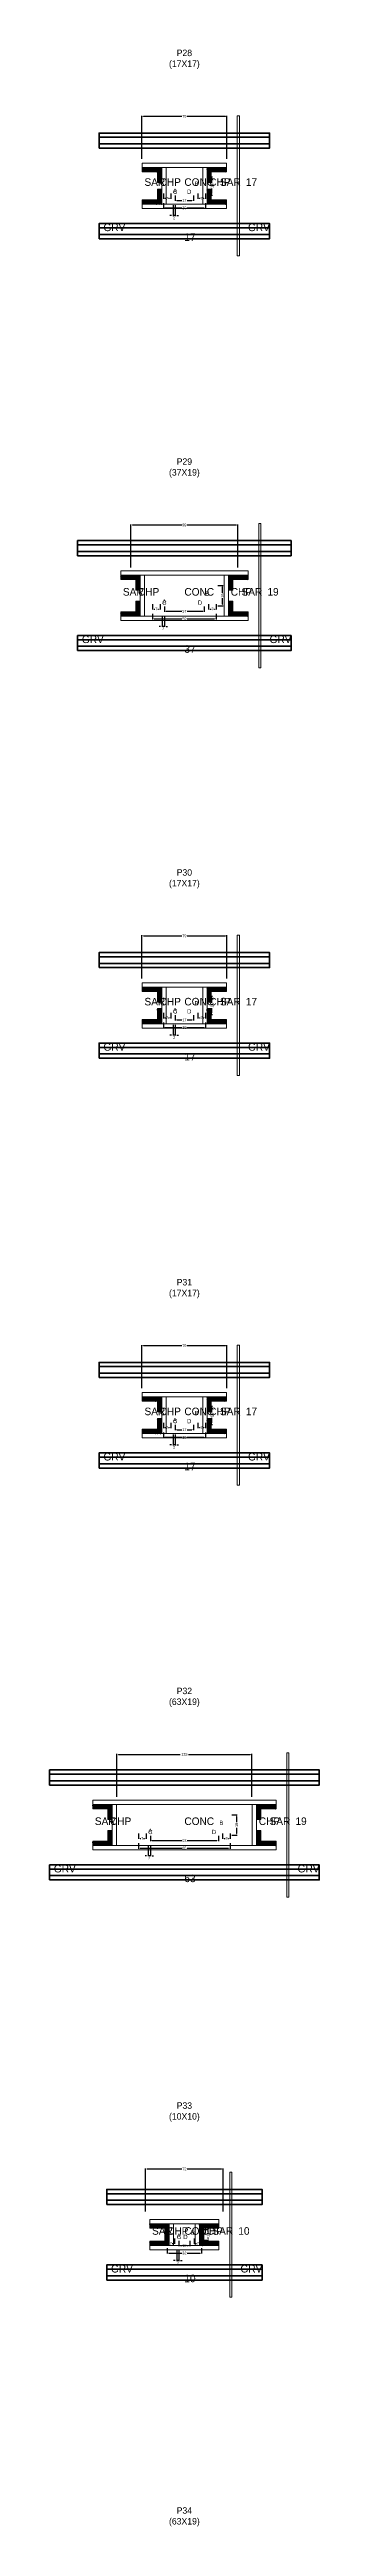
# Model space of a CAD drawing. Header units: centimetres. Extents: x -8500 to 4118, y -39526 to 295.
# Drawn here: x -125 to 125, y -12290 to -9994 of the extents above; entities that cross this region are included whole.
import ezdxf

# ---------------------------------------------------------------- set-up
doc = ezdxf.new("R2010")
doc.units = ezdxf.units.CM
for name, color, linetype in [('COTA', 241, 'Continuous'), ('GRAVATA', 224, 'Continuous'), ('Hachura', 251, 'Continuous'), ('NOMENCLATURA', 7, 'Continuous'), ('SARRAFO', 251, 'Continuous'), ('Texto Seção', 7, 'Continuous')]:
    doc.layers.add(name, color=color, linetype=linetype)
doc.dimstyles.new('cotax2', dxfattribs={"dimtxt": 2.5, "dimasz": 1.5, "dimexe": 0.5, "dimexo": 0.5, "dimgap": 0.5, "dimtad": 1, "dimcen": 2.5, "dimazin": 3, "dimtfac": 1, "dimtmove": 0, "dimatfit": 3})

# ---------------------------------------------------------------- blocks, each defined once
blk = doc.blocks.new('_CLOSEDFILLED')
at = {"color": 0, "linetype": 'BYBLOCK'}
blk.add_solid([(-1, 0.2), (0, 0), (-1, -0.2)], dxfattribs=at)
blk = doc.blocks.new('*D716')
for p, q in [((-19.5, -10136), (-19.5, -10141)), ((-18, -10140.5), (-2.5, -10140.5)), ((2.5, -10140.5), (18, -10140.5)), ((19.5, -10136), (19.5, -10141))]:
    blk.add_line(p, q)
at = {"layer": 'Defpoints'}
for p in [(-19.5, -10135.5), (-19.5, -10140.5), (19.5, -10135.5)]:
    blk.add_point(p, dxfattribs=at)
at = {"layer": 'COTA', "xscale": 1.5, "yscale": 1.5, "rotation": 180}
blk.add_blockref('_CLOSEDFILLED', (-19.5, -10140.5), dxfattribs=at)
at = {"layer": 'COTA', "xscale": 1.5, "yscale": 1.5}
blk.add_blockref('_CLOSEDFILLED', (19.5, -10140.5), dxfattribs=at)
at = {"layer": 'COTA', "insert": (0, -10140.5), "char_height": 2.5, "attachment_point": 5}
blk.add_mtext('39', dxfattribs=at)
blk = doc.blocks.new('*D717')
for p, q in [((-8.5, -10129), (-8.5, -10134)), ((8.5, -10129), (8.5, -10134)), ((-7, -10133.5), (-2.5, -10133.5)), ((2.5, -10133.5), (7, -10133.5))]:
    blk.add_line(p, q)
at = {"layer": 'Defpoints'}
for p in [(-8.5, -10128.5), (8.5, -10128.5), (-8.5, -10133.5)]:
    blk.add_point(p, dxfattribs=at)
at = {"layer": 'COTA', "xscale": 1.5, "yscale": 1.5, "rotation": 180}
blk.add_blockref('_CLOSEDFILLED', (-8.5, -10133.5), dxfattribs=at)
at = {"layer": 'COTA', "xscale": 1.5, "yscale": 1.5}
blk.add_blockref('_CLOSEDFILLED', (8.5, -10133.5), dxfattribs=at)
at = {"layer": 'COTA', "insert": (0, -10133.5), "char_height": 2.5, "attachment_point": 5}
blk.add_mtext('17', dxfattribs=at)
blk = doc.blocks.new('*D718')
for p, q in [((21, -10111.5), (26, -10111.5)), ((21, -10128.5), (26, -10128.5)), ((25.5, -10117.5), (25.5, -10113)), ((25.5, -10127), (25.5, -10122.5))]:
    blk.add_line(p, q)
at = {"layer": 'Defpoints'}
for p in [(20.5, -10111.5), (20.5, -10128.5), (25.5, -10128.5)]:
    blk.add_point(p, dxfattribs=at)
at = {"layer": 'COTA', "xscale": 1.5, "yscale": 1.5}
for p, rotation in [((25.5, -10111.5), 90), ((25.5, -10128.5), 270)]:
    blk.add_blockref('_CLOSEDFILLED', p, dxfattribs=dict(at, rotation=rotation))
at = {"layer": 'COTA', "insert": (25.5, -10120), "char_height": 2.5, "attachment_point": 5, "rotation": 90}
blk.add_mtext('17', dxfattribs=at)
blk = doc.blocks.new('*D719')
for p, q in [((-19.5, -10127), (-19.5, -10132)), ((-12.5, -10127), (-12.5, -10132)), ((-18, -10131.5), (-17.25, -10131.5)), ((-14.75, -10131.5), (-14, -10131.5))]:
    blk.add_line(p, q)
at = {"layer": 'Defpoints'}
for p in [(-19.5, -10126.5), (-12.5, -10126.5), (-19.5, -10131.5)]:
    blk.add_point(p, dxfattribs=at)
at = {"layer": 'COTA', "xscale": 1.5, "yscale": 1.5, "rotation": 180}
blk.add_blockref('_CLOSEDFILLED', (-19.5, -10131.5), dxfattribs=at)
at = {"layer": 'COTA', "xscale": 1.5, "yscale": 1.5}
blk.add_blockref('_CLOSEDFILLED', (-12.5, -10131.5), dxfattribs=at)
at = {"layer": 'COTA', "insert": (-16, -10131.5), "char_height": 2.5, "attachment_point": 5}
blk.add_mtext('7', dxfattribs=at)
blk = doc.blocks.new('*D720')
for p, q in [((12.5, -10127), (12.5, -10132)), ((19.5, -10127), (19.5, -10132)), ((14, -10131.5), (14.75, -10131.5)), ((17.25, -10131.5), (18, -10131.5))]:
    blk.add_line(p, q)
at = {"layer": 'Defpoints'}
for p in [(12.5, -10126.5), (19.5, -10126.5), (12.5, -10131.5)]:
    blk.add_point(p, dxfattribs=at)
at = {"layer": 'COTA', "xscale": 1.5, "yscale": 1.5, "rotation": 180}
blk.add_blockref('_CLOSEDFILLED', (12.5, -10131.5), dxfattribs=at)
at = {"layer": 'COTA', "xscale": 1.5, "yscale": 1.5}
blk.add_blockref('_CLOSEDFILLED', (19.5, -10131.5), dxfattribs=at)
at = {"layer": 'COTA', "insert": (16, -10131.5), "char_height": 2.5, "attachment_point": 5}
blk.add_mtext('7', dxfattribs=at)
blk = doc.blocks.new('*D721')
for p, q in [((-39.5, -10095), (-39.5, -10055)), ((-38, -10055.5), (-2.5, -10055.5)), ((2.5, -10055.5), (38, -10055.5)), ((39.5, -10095), (39.5, -10055))]:
    blk.add_line(p, q)
at = {"layer": 'Defpoints'}
for p in [(-39.5, -10055.5), (-39.5, -10095.5), (39.5, -10095.5)]:
    blk.add_point(p, dxfattribs=at)
at = {"layer": 'COTA', "xscale": 1.5, "yscale": 1.5, "rotation": 180}
blk.add_blockref('_CLOSEDFILLED', (-39.5, -10055.5), dxfattribs=at)
at = {"layer": 'COTA', "xscale": 1.5, "yscale": 1.5}
blk.add_blockref('_CLOSEDFILLED', (39.5, -10055.5), dxfattribs=at)
at = {"layer": 'COTA', "insert": (0, -10055.5), "char_height": 2.5, "attachment_point": 5}
blk.add_mtext('79', dxfattribs=at)
blk = doc.blocks.new('*D742')
for p, q in [((-29.5, -10517), (-29.5, -10522)), ((29.5, -10517), (29.5, -10522)), ((-28, -10521.5), (-2.5, -10521.5)), ((2.5, -10521.5), (28, -10521.5))]:
    blk.add_line(p, q)
at = {"layer": 'Defpoints'}
for p in [(-29.5, -10516.5), (29.5, -10516.5), (-29.5, -10521.5)]:
    blk.add_point(p, dxfattribs=at)
at = {"layer": 'COTA', "xscale": 1.5, "yscale": 1.5, "rotation": 180}
blk.add_blockref('_CLOSEDFILLED', (-29.5, -10521.5), dxfattribs=at)
at = {"layer": 'COTA', "xscale": 1.5, "yscale": 1.5}
blk.add_blockref('_CLOSEDFILLED', (29.5, -10521.5), dxfattribs=at)
at = {"layer": 'COTA', "insert": (0, -10521.5), "char_height": 2.5, "attachment_point": 5}
blk.add_mtext('59', dxfattribs=at)
blk = doc.blocks.new('*D743')
for p, q in [((-18.5, -10510), (-18.5, -10515)), ((-17, -10514.5), (-2.5, -10514.5)), ((2.5, -10514.5), (17, -10514.5)), ((18.5, -10510), (18.5, -10515))]:
    blk.add_line(p, q)
at = {"layer": 'Defpoints'}
for p in [(-18.5, -10509.5), (-18.5, -10514.5), (18.5, -10509.5)]:
    blk.add_point(p, dxfattribs=at)
at = {"layer": 'COTA', "xscale": 1.5, "yscale": 1.5, "rotation": 180}
blk.add_blockref('_CLOSEDFILLED', (-18.5, -10514.5), dxfattribs=at)
at = {"layer": 'COTA', "xscale": 1.5, "yscale": 1.5}
blk.add_blockref('_CLOSEDFILLED', (18.5, -10514.5), dxfattribs=at)
at = {"layer": 'COTA', "insert": (0, -10514.5), "char_height": 2.5, "attachment_point": 5}
blk.add_mtext('37', dxfattribs=at)
blk = doc.blocks.new('*D744')
for p, q in [((31, -10490.5), (36, -10490.5)), ((35.5, -10497.5), (35.5, -10492)), ((31, -10509.5), (36, -10509.5)), ((35.5, -10508), (35.5, -10502.5))]:
    blk.add_line(p, q)
at = {"layer": 'Defpoints'}
for p in [(30.5, -10490.5), (30.5, -10509.5), (35.5, -10509.5)]:
    blk.add_point(p, dxfattribs=at)
at = {"layer": 'COTA', "xscale": 1.5, "yscale": 1.5}
for p, rotation in [((35.5, -10490.5), 90), ((35.5, -10509.5), 270)]:
    blk.add_blockref('_CLOSEDFILLED', p, dxfattribs=dict(at, rotation=rotation))
at = {"layer": 'COTA', "insert": (35.5, -10500), "char_height": 2.5, "attachment_point": 5, "rotation": 90}
blk.add_mtext('19', dxfattribs=at)
blk = doc.blocks.new('*D745')
for p, q in [((-29.5, -10508), (-29.5, -10513)), ((-28, -10512.5), (-27.25, -10512.5)), ((-24.75, -10512.5), (-24, -10512.5)), ((-22.5, -10508), (-22.5, -10513))]:
    blk.add_line(p, q)
at = {"layer": 'Defpoints'}
for p in [(-29.5, -10507.5), (-29.5, -10512.5), (-22.5, -10507.5)]:
    blk.add_point(p, dxfattribs=at)
at = {"layer": 'COTA', "xscale": 1.5, "yscale": 1.5, "rotation": 180}
blk.add_blockref('_CLOSEDFILLED', (-29.5, -10512.5), dxfattribs=at)
at = {"layer": 'COTA', "xscale": 1.5, "yscale": 1.5}
blk.add_blockref('_CLOSEDFILLED', (-22.5, -10512.5), dxfattribs=at)
at = {"layer": 'COTA', "insert": (-26, -10512.5), "char_height": 2.5, "attachment_point": 5}
blk.add_mtext('7', dxfattribs=at)
blk = doc.blocks.new('*D746')
for p, q in [((22.5, -10508), (22.5, -10513)), ((24, -10512.5), (24.75, -10512.5)), ((27.25, -10512.5), (28, -10512.5)), ((29.5, -10508), (29.5, -10513))]:
    blk.add_line(p, q)
at = {"layer": 'Defpoints'}
for p in [(22.5, -10507.5), (22.5, -10512.5), (29.5, -10507.5)]:
    blk.add_point(p, dxfattribs=at)
at = {"layer": 'COTA', "xscale": 1.5, "yscale": 1.5, "rotation": 180}
blk.add_blockref('_CLOSEDFILLED', (22.5, -10512.5), dxfattribs=at)
at = {"layer": 'COTA', "xscale": 1.5, "yscale": 1.5}
blk.add_blockref('_CLOSEDFILLED', (29.5, -10512.5), dxfattribs=at)
at = {"layer": 'COTA', "insert": (26, -10512.5), "char_height": 2.5, "attachment_point": 5}
blk.add_mtext('7', dxfattribs=at)
blk = doc.blocks.new('*D747')
for p, q in [((-49.5, -10474), (-49.5, -10434)), ((-48, -10434.5), (-2.5, -10434.5)), ((2.5, -10434.5), (48, -10434.5)), ((49.5, -10474), (49.5, -10434))]:
    blk.add_line(p, q)
at = {"layer": 'Defpoints'}
for p in [(-49.5, -10434.5), (-49.5, -10474.5), (49.5, -10474.5)]:
    blk.add_point(p, dxfattribs=at)
at = {"layer": 'COTA', "xscale": 1.5, "yscale": 1.5, "rotation": 180}
blk.add_blockref('_CLOSEDFILLED', (-49.5, -10434.5), dxfattribs=at)
at = {"layer": 'COTA', "xscale": 1.5, "yscale": 1.5}
blk.add_blockref('_CLOSEDFILLED', (49.5, -10434.5), dxfattribs=at)
at = {"layer": 'COTA', "insert": (0, -10434.5), "char_height": 2.5, "attachment_point": 5}
blk.add_mtext('99', dxfattribs=at)
blk = doc.blocks.new('*D768')
for p, q in [((-19.5, -10896), (-19.5, -10901)), ((-18, -10900.5), (-2.5, -10900.5)), ((2.5, -10900.5), (18, -10900.5)), ((19.5, -10896), (19.5, -10901))]:
    blk.add_line(p, q)
at = {"layer": 'Defpoints'}
for p in [(-19.5, -10895.5), (-19.5, -10900.5), (19.5, -10895.5)]:
    blk.add_point(p, dxfattribs=at)
at = {"layer": 'COTA', "xscale": 1.5, "yscale": 1.5, "rotation": 180}
blk.add_blockref('_CLOSEDFILLED', (-19.5, -10900.5), dxfattribs=at)
at = {"layer": 'COTA', "xscale": 1.5, "yscale": 1.5}
blk.add_blockref('_CLOSEDFILLED', (19.5, -10900.5), dxfattribs=at)
at = {"layer": 'COTA', "insert": (0, -10900.5), "char_height": 2.5, "attachment_point": 5}
blk.add_mtext('39', dxfattribs=at)
blk = doc.blocks.new('*D769')
for p, q in [((-8.5, -10889), (-8.5, -10894)), ((-7, -10893.5), (-2.5, -10893.5)), ((2.5, -10893.5), (7, -10893.5)), ((8.5, -10889), (8.5, -10894))]:
    blk.add_line(p, q)
at = {"layer": 'Defpoints'}
for p in [(-8.5, -10888.5), (-8.5, -10893.5), (8.5, -10888.5)]:
    blk.add_point(p, dxfattribs=at)
at = {"layer": 'COTA', "xscale": 1.5, "yscale": 1.5, "rotation": 180}
blk.add_blockref('_CLOSEDFILLED', (-8.5, -10893.5), dxfattribs=at)
at = {"layer": 'COTA', "xscale": 1.5, "yscale": 1.5}
blk.add_blockref('_CLOSEDFILLED', (8.5, -10893.5), dxfattribs=at)
at = {"layer": 'COTA', "insert": (0, -10893.5), "char_height": 2.5, "attachment_point": 5}
blk.add_mtext('17', dxfattribs=at)
blk = doc.blocks.new('*D770')
for p, q in [((21, -10871.5), (26, -10871.5)), ((25.5, -10877.5), (25.5, -10873)), ((25.5, -10887), (25.5, -10882.5)), ((21, -10888.5), (26, -10888.5))]:
    blk.add_line(p, q)
at = {"layer": 'Defpoints'}
for p in [(20.5, -10871.5), (20.5, -10888.5), (25.5, -10888.5)]:
    blk.add_point(p, dxfattribs=at)
at = {"layer": 'COTA', "xscale": 1.5, "yscale": 1.5}
for p, rotation in [((25.5, -10871.5), 90), ((25.5, -10888.5), 270)]:
    blk.add_blockref('_CLOSEDFILLED', p, dxfattribs=dict(at, rotation=rotation))
at = {"layer": 'COTA', "insert": (25.5, -10880), "char_height": 2.5, "attachment_point": 5, "rotation": 90}
blk.add_mtext('17', dxfattribs=at)
blk = doc.blocks.new('*D771')
for p, q in [((-19.5, -10887), (-19.5, -10892)), ((-12.5, -10887), (-12.5, -10892)), ((-18, -10891.5), (-17.25, -10891.5)), ((-14.75, -10891.5), (-14, -10891.5))]:
    blk.add_line(p, q)
at = {"layer": 'Defpoints'}
for p in [(-19.5, -10886.5), (-12.5, -10886.5), (-19.5, -10891.5)]:
    blk.add_point(p, dxfattribs=at)
at = {"layer": 'COTA', "xscale": 1.5, "yscale": 1.5, "rotation": 180}
blk.add_blockref('_CLOSEDFILLED', (-19.5, -10891.5), dxfattribs=at)
at = {"layer": 'COTA', "xscale": 1.5, "yscale": 1.5}
blk.add_blockref('_CLOSEDFILLED', (-12.5, -10891.5), dxfattribs=at)
at = {"layer": 'COTA', "insert": (-16, -10891.5), "char_height": 2.5, "attachment_point": 5}
blk.add_mtext('7', dxfattribs=at)
blk = doc.blocks.new('*D772')
for p, q in [((12.5, -10887), (12.5, -10892)), ((19.5, -10887), (19.5, -10892)), ((14, -10891.5), (14.75, -10891.5)), ((17.25, -10891.5), (18, -10891.5))]:
    blk.add_line(p, q)
at = {"layer": 'Defpoints'}
for p in [(12.5, -10886.5), (19.5, -10886.5), (12.5, -10891.5)]:
    blk.add_point(p, dxfattribs=at)
at = {"layer": 'COTA', "xscale": 1.5, "yscale": 1.5, "rotation": 180}
blk.add_blockref('_CLOSEDFILLED', (12.5, -10891.5), dxfattribs=at)
at = {"layer": 'COTA', "xscale": 1.5, "yscale": 1.5}
blk.add_blockref('_CLOSEDFILLED', (19.5, -10891.5), dxfattribs=at)
at = {"layer": 'COTA', "insert": (16, -10891.5), "char_height": 2.5, "attachment_point": 5}
blk.add_mtext('7', dxfattribs=at)
blk = doc.blocks.new('*D773')
for p, q in [((-39.5, -10855), (-39.5, -10815)), ((-38, -10815.5), (-2.5, -10815.5)), ((2.5, -10815.5), (38, -10815.5)), ((39.5, -10855), (39.5, -10815))]:
    blk.add_line(p, q)
at = {"layer": 'Defpoints'}
for p in [(-39.5, -10815.5), (-39.5, -10855.5), (39.5, -10855.5)]:
    blk.add_point(p, dxfattribs=at)
at = {"layer": 'COTA', "xscale": 1.5, "yscale": 1.5, "rotation": 180}
blk.add_blockref('_CLOSEDFILLED', (-39.5, -10815.5), dxfattribs=at)
at = {"layer": 'COTA', "xscale": 1.5, "yscale": 1.5}
blk.add_blockref('_CLOSEDFILLED', (39.5, -10815.5), dxfattribs=at)
at = {"layer": 'COTA', "insert": (0, -10815.5), "char_height": 2.5, "attachment_point": 5}
blk.add_mtext('79', dxfattribs=at)
blk = doc.blocks.new('*D794')
for p, q in [((-19.5, -11276), (-19.5, -11281)), ((19.5, -11276), (19.5, -11281)), ((-18, -11280.5), (-2.5, -11280.5)), ((2.5, -11280.5), (18, -11280.5))]:
    blk.add_line(p, q)
at = {"layer": 'Defpoints'}
for p in [(-19.5, -11275.5), (19.5, -11275.5), (-19.5, -11280.5)]:
    blk.add_point(p, dxfattribs=at)
at = {"layer": 'COTA', "xscale": 1.5, "yscale": 1.5, "rotation": 180}
blk.add_blockref('_CLOSEDFILLED', (-19.5, -11280.5), dxfattribs=at)
at = {"layer": 'COTA', "xscale": 1.5, "yscale": 1.5}
blk.add_blockref('_CLOSEDFILLED', (19.5, -11280.5), dxfattribs=at)
at = {"layer": 'COTA', "insert": (0, -11280.5), "char_height": 2.5, "attachment_point": 5}
blk.add_mtext('39', dxfattribs=at)
blk = doc.blocks.new('*D795')
for p, q in [((-8.5, -11269), (-8.5, -11274)), ((-7, -11273.5), (-2.5, -11273.5)), ((2.5, -11273.5), (7, -11273.5)), ((8.5, -11269), (8.5, -11274))]:
    blk.add_line(p, q)
at = {"layer": 'Defpoints'}
for p in [(-8.5, -11268.5), (-8.5, -11273.5), (8.5, -11268.5)]:
    blk.add_point(p, dxfattribs=at)
at = {"layer": 'COTA', "xscale": 1.5, "yscale": 1.5, "rotation": 180}
blk.add_blockref('_CLOSEDFILLED', (-8.5, -11273.5), dxfattribs=at)
at = {"layer": 'COTA', "xscale": 1.5, "yscale": 1.5}
blk.add_blockref('_CLOSEDFILLED', (8.5, -11273.5), dxfattribs=at)
at = {"layer": 'COTA', "insert": (0, -11273.5), "char_height": 2.5, "attachment_point": 5}
blk.add_mtext('17', dxfattribs=at)
blk = doc.blocks.new('*D796')
for p, q in [((21, -11251.5), (26, -11251.5)), ((25.5, -11257.5), (25.5, -11253)), ((21, -11268.5), (26, -11268.5)), ((25.5, -11267), (25.5, -11262.5))]:
    blk.add_line(p, q)
at = {"layer": 'Defpoints'}
for p in [(20.5, -11251.5), (20.5, -11268.5), (25.5, -11268.5)]:
    blk.add_point(p, dxfattribs=at)
at = {"layer": 'COTA', "xscale": 1.5, "yscale": 1.5}
for p, rotation in [((25.5, -11251.5), 90), ((25.5, -11268.5), 270)]:
    blk.add_blockref('_CLOSEDFILLED', p, dxfattribs=dict(at, rotation=rotation))
at = {"layer": 'COTA', "insert": (25.5, -11260), "char_height": 2.5, "attachment_point": 5, "rotation": 90}
blk.add_mtext('17', dxfattribs=at)
blk = doc.blocks.new('*D797')
for p, q in [((-19.5, -11267), (-19.5, -11272)), ((-18, -11271.5), (-17.25, -11271.5)), ((-14.75, -11271.5), (-14, -11271.5)), ((-12.5, -11267), (-12.5, -11272))]:
    blk.add_line(p, q)
at = {"layer": 'Defpoints'}
for p in [(-19.5, -11266.5), (-19.5, -11271.5), (-12.5, -11266.5)]:
    blk.add_point(p, dxfattribs=at)
at = {"layer": 'COTA', "xscale": 1.5, "yscale": 1.5, "rotation": 180}
blk.add_blockref('_CLOSEDFILLED', (-19.5, -11271.5), dxfattribs=at)
at = {"layer": 'COTA', "xscale": 1.5, "yscale": 1.5}
blk.add_blockref('_CLOSEDFILLED', (-12.5, -11271.5), dxfattribs=at)
at = {"layer": 'COTA', "insert": (-16, -11271.5), "char_height": 2.5, "attachment_point": 5}
blk.add_mtext('7', dxfattribs=at)
blk = doc.blocks.new('*D798')
for p, q in [((12.5, -11267), (12.5, -11272)), ((14, -11271.5), (14.75, -11271.5)), ((17.25, -11271.5), (18, -11271.5)), ((19.5, -11267), (19.5, -11272))]:
    blk.add_line(p, q)
at = {"layer": 'Defpoints'}
for p in [(12.5, -11266.5), (12.5, -11271.5), (19.5, -11266.5)]:
    blk.add_point(p, dxfattribs=at)
at = {"layer": 'COTA', "xscale": 1.5, "yscale": 1.5, "rotation": 180}
blk.add_blockref('_CLOSEDFILLED', (12.5, -11271.5), dxfattribs=at)
at = {"layer": 'COTA', "xscale": 1.5, "yscale": 1.5}
blk.add_blockref('_CLOSEDFILLED', (19.5, -11271.5), dxfattribs=at)
at = {"layer": 'COTA', "insert": (16, -11271.5), "char_height": 2.5, "attachment_point": 5}
blk.add_mtext('7', dxfattribs=at)
blk = doc.blocks.new('*D799')
for p, q in [((-39.5, -11235), (-39.5, -11195)), ((-38, -11195.5), (-2.5, -11195.5)), ((2.5, -11195.5), (38, -11195.5)), ((39.5, -11235), (39.5, -11195))]:
    blk.add_line(p, q)
at = {"layer": 'Defpoints'}
for p in [(-39.5, -11195.5), (-39.5, -11235.5), (39.5, -11235.5)]:
    blk.add_point(p, dxfattribs=at)
at = {"layer": 'COTA', "xscale": 1.5, "yscale": 1.5, "rotation": 180}
blk.add_blockref('_CLOSEDFILLED', (-39.5, -11195.5), dxfattribs=at)
at = {"layer": 'COTA', "xscale": 1.5, "yscale": 1.5}
blk.add_blockref('_CLOSEDFILLED', (39.5, -11195.5), dxfattribs=at)
at = {"layer": 'COTA', "insert": (0, -11195.5), "char_height": 2.5, "attachment_point": 5}
blk.add_mtext('79', dxfattribs=at)
blk = doc.blocks.new('*D820')
for p, q in [((-42.5, -11657), (-42.5, -11662)), ((-41, -11661.5), (-2.5, -11661.5)), ((2.5, -11661.5), (41, -11661.5)), ((42.5, -11657), (42.5, -11662))]:
    blk.add_line(p, q)
at = {"layer": 'Defpoints'}
for p in [(-42.5, -11656.5), (-42.5, -11661.5), (42.5, -11656.5)]:
    blk.add_point(p, dxfattribs=at)
at = {"layer": 'COTA', "xscale": 1.5, "yscale": 1.5, "rotation": 180}
blk.add_blockref('_CLOSEDFILLED', (-42.5, -11661.5), dxfattribs=at)
at = {"layer": 'COTA', "xscale": 1.5, "yscale": 1.5}
blk.add_blockref('_CLOSEDFILLED', (42.5, -11661.5), dxfattribs=at)
at = {"layer": 'COTA', "insert": (0, -11661.5), "char_height": 2.5, "attachment_point": 5}
blk.add_mtext('85', dxfattribs=at)
blk = doc.blocks.new('*D821')
for p, q in [((-31.5, -11650), (-31.5, -11655)), ((-30, -11654.5), (-2.5, -11654.5)), ((2.5, -11654.5), (30, -11654.5)), ((31.5, -11650), (31.5, -11655))]:
    blk.add_line(p, q)
at = {"layer": 'Defpoints'}
for p in [(-31.5, -11649.5), (-31.5, -11654.5), (31.5, -11649.5)]:
    blk.add_point(p, dxfattribs=at)
at = {"layer": 'COTA', "xscale": 1.5, "yscale": 1.5, "rotation": 180}
blk.add_blockref('_CLOSEDFILLED', (-31.5, -11654.5), dxfattribs=at)
at = {"layer": 'COTA', "xscale": 1.5, "yscale": 1.5}
blk.add_blockref('_CLOSEDFILLED', (31.5, -11654.5), dxfattribs=at)
at = {"layer": 'COTA', "insert": (0, -11654.5), "char_height": 2.5, "attachment_point": 5}
blk.add_mtext('63', dxfattribs=at)
blk = doc.blocks.new('*D822')
for p, q in [((44, -11630.5), (49, -11630.5)), ((48.5, -11637.5), (48.5, -11632)), ((48.5, -11648), (48.5, -11642.5)), ((44, -11649.5), (49, -11649.5))]:
    blk.add_line(p, q)
at = {"layer": 'Defpoints'}
for p in [(43.5, -11630.5), (43.5, -11649.5), (48.5, -11649.5)]:
    blk.add_point(p, dxfattribs=at)
at = {"layer": 'COTA', "xscale": 1.5, "yscale": 1.5}
for p, rotation in [((48.5, -11630.5), 90), ((48.5, -11649.5), 270)]:
    blk.add_blockref('_CLOSEDFILLED', p, dxfattribs=dict(at, rotation=rotation))
at = {"layer": 'COTA', "insert": (48.5, -11640), "char_height": 2.5, "attachment_point": 5, "rotation": 90}
blk.add_mtext('19', dxfattribs=at)
blk = doc.blocks.new('*D823')
for p, q in [((-42.5, -11648), (-42.5, -11653)), ((-41, -11652.5), (-40.25, -11652.5)), ((-37.75, -11652.5), (-37, -11652.5)), ((-35.5, -11648), (-35.5, -11653))]:
    blk.add_line(p, q)
at = {"layer": 'Defpoints'}
for p in [(-42.5, -11647.5), (-42.5, -11652.5), (-35.5, -11647.5)]:
    blk.add_point(p, dxfattribs=at)
at = {"layer": 'COTA', "xscale": 1.5, "yscale": 1.5, "rotation": 180}
blk.add_blockref('_CLOSEDFILLED', (-42.5, -11652.5), dxfattribs=at)
at = {"layer": 'COTA', "xscale": 1.5, "yscale": 1.5}
blk.add_blockref('_CLOSEDFILLED', (-35.5, -11652.5), dxfattribs=at)
at = {"layer": 'COTA', "insert": (-39, -11652.5), "char_height": 2.5, "attachment_point": 5}
blk.add_mtext('7', dxfattribs=at)
blk = doc.blocks.new('*D824')
for p, q in [((35.5, -11648), (35.5, -11653)), ((37, -11652.5), (37.75, -11652.5)), ((40.25, -11652.5), (41, -11652.5)), ((42.5, -11648), (42.5, -11653))]:
    blk.add_line(p, q)
at = {"layer": 'Defpoints'}
for p in [(35.5, -11647.5), (35.5, -11652.5), (42.5, -11647.5)]:
    blk.add_point(p, dxfattribs=at)
at = {"layer": 'COTA', "xscale": 1.5, "yscale": 1.5, "rotation": 180}
blk.add_blockref('_CLOSEDFILLED', (35.5, -11652.5), dxfattribs=at)
at = {"layer": 'COTA', "xscale": 1.5, "yscale": 1.5}
blk.add_blockref('_CLOSEDFILLED', (42.5, -11652.5), dxfattribs=at)
at = {"layer": 'COTA', "insert": (39, -11652.5), "char_height": 2.5, "attachment_point": 5}
blk.add_mtext('7', dxfattribs=at)
blk = doc.blocks.new('*D825')
for p, q in [((-62.5, -11614), (-62.5, -11574)), ((-61, -11574.5), (-3.75, -11574.5)), ((3.75, -11574.5), (61, -11574.5)), ((62.5, -11614), (62.5, -11574))]:
    blk.add_line(p, q)
at = {"layer": 'Defpoints'}
for p in [(-62.5, -11574.5), (-62.5, -11614.5), (62.5, -11614.5)]:
    blk.add_point(p, dxfattribs=at)
at = {"layer": 'COTA', "xscale": 1.5, "yscale": 1.5, "rotation": 180}
blk.add_blockref('_CLOSEDFILLED', (-62.5, -11574.5), dxfattribs=at)
at = {"layer": 'COTA', "xscale": 1.5, "yscale": 1.5}
blk.add_blockref('_CLOSEDFILLED', (62.5, -11574.5), dxfattribs=at)
at = {"layer": 'COTA', "insert": (0, -11574.5), "char_height": 2.5, "attachment_point": 5}
blk.add_mtext('125', dxfattribs=at)
blk = doc.blocks.new('*D846')
for p, q in [((-16, -12032.5), (-16, -12037.5)), ((16, -12032.5), (16, -12037.5)), ((-14.5, -12037), (-2.5, -12037)), ((2.5, -12037), (14.5, -12037))]:
    blk.add_line(p, q)
at = {"layer": 'Defpoints'}
for p in [(-16, -12032), (16, -12032), (-16, -12037)]:
    blk.add_point(p, dxfattribs=at)
at = {"layer": 'COTA', "xscale": 1.5, "yscale": 1.5, "rotation": 180}
blk.add_blockref('_CLOSEDFILLED', (-16, -12037), dxfattribs=at)
at = {"layer": 'COTA', "xscale": 1.5, "yscale": 1.5}
blk.add_blockref('_CLOSEDFILLED', (16, -12037), dxfattribs=at)
at = {"layer": 'COTA', "insert": (0, -12037), "char_height": 2.5, "attachment_point": 5}
blk.add_mtext('32', dxfattribs=at)
blk = doc.blocks.new('*D847')
for p, q in [((-5, -12025.5), (-5, -12030.5)), ((-3.5, -12030), (-2.5, -12030)), ((2.5, -12030), (3.5, -12030)), ((5, -12025.5), (5, -12030.5))]:
    blk.add_line(p, q)
at = {"layer": 'Defpoints'}
for p in [(-5, -12025), (-5, -12030), (5, -12025)]:
    blk.add_point(p, dxfattribs=at)
at = {"layer": 'COTA', "xscale": 1.5, "yscale": 1.5, "rotation": 180}
blk.add_blockref('_CLOSEDFILLED', (-5, -12030), dxfattribs=at)
at = {"layer": 'COTA', "xscale": 1.5, "yscale": 1.5}
blk.add_blockref('_CLOSEDFILLED', (5, -12030), dxfattribs=at)
at = {"layer": 'COTA', "insert": (0, -12030), "char_height": 2.5, "attachment_point": 5}
blk.add_mtext('10', dxfattribs=at)
blk = doc.blocks.new('*D848')
for p, q in [((17.5, -12015), (22.5, -12015)), ((17.5, -12025), (22.5, -12025)), ((22, -12017.5), (22, -12016.5)), ((22, -12023.5), (22, -12022.5))]:
    blk.add_line(p, q)
at = {"layer": 'Defpoints'}
for p in [(17, -12015), (17, -12025), (22, -12025)]:
    blk.add_point(p, dxfattribs=at)
at = {"layer": 'COTA', "xscale": 1.5, "yscale": 1.5}
for p, rotation in [((22, -12015), 90), ((22, -12025), 270)]:
    blk.add_blockref('_CLOSEDFILLED', p, dxfattribs=dict(at, rotation=rotation))
at = {"layer": 'COTA', "insert": (22, -12020), "char_height": 2.5, "attachment_point": 5, "rotation": 90}
blk.add_mtext('10', dxfattribs=at)
blk = doc.blocks.new('*D849')
for p, q in [((-16, -12023.5), (-16, -12028.5)), ((-14.5, -12028), (-13.75, -12028)), ((-11.25, -12028), (-10.5, -12028)), ((-9, -12023.5), (-9, -12028.5))]:
    blk.add_line(p, q)
at = {"layer": 'Defpoints'}
for p in [(-16, -12023), (-16, -12028), (-9, -12023)]:
    blk.add_point(p, dxfattribs=at)
at = {"layer": 'COTA', "xscale": 1.5, "yscale": 1.5, "rotation": 180}
blk.add_blockref('_CLOSEDFILLED', (-16, -12028), dxfattribs=at)
at = {"layer": 'COTA', "xscale": 1.5, "yscale": 1.5}
blk.add_blockref('_CLOSEDFILLED', (-9, -12028), dxfattribs=at)
at = {"layer": 'COTA', "insert": (-12.5, -12028), "char_height": 2.5, "attachment_point": 5}
blk.add_mtext('7', dxfattribs=at)
blk = doc.blocks.new('*D850')
for p, q in [((9, -12023.5), (9, -12028.5)), ((10.5, -12028), (11.25, -12028)), ((13.75, -12028), (14.5, -12028)), ((16, -12023.5), (16, -12028.5))]:
    blk.add_line(p, q)
at = {"layer": 'Defpoints'}
for p in [(9, -12023), (9, -12028), (16, -12023)]:
    blk.add_point(p, dxfattribs=at)
at = {"layer": 'COTA', "xscale": 1.5, "yscale": 1.5, "rotation": 180}
blk.add_blockref('_CLOSEDFILLED', (9, -12028), dxfattribs=at)
at = {"layer": 'COTA', "xscale": 1.5, "yscale": 1.5}
blk.add_blockref('_CLOSEDFILLED', (16, -12028), dxfattribs=at)
at = {"layer": 'COTA', "insert": (12.5, -12028), "char_height": 2.5, "attachment_point": 5}
blk.add_mtext('7', dxfattribs=at)
blk = doc.blocks.new('*D851')
for p, q in [((-36, -11998.5), (-36, -11958.5)), ((-34.5, -11959), (-2.5, -11959)), ((2.5, -11959), (34.5, -11959)), ((36, -11998.5), (36, -11958.5))]:
    blk.add_line(p, q)
at = {"layer": 'Defpoints'}
for p in [(-36, -11959), (-36, -11999), (36, -11999)]:
    blk.add_point(p, dxfattribs=at)
at = {"layer": 'COTA', "xscale": 1.5, "yscale": 1.5, "rotation": 180}
blk.add_blockref('_CLOSEDFILLED', (-36, -11959), dxfattribs=at)
at = {"layer": 'COTA', "xscale": 1.5, "yscale": 1.5}
blk.add_blockref('_CLOSEDFILLED', (36, -11959), dxfattribs=at)
at = {"layer": 'COTA', "insert": (0, -11959), "char_height": 2.5, "attachment_point": 5}
blk.add_mtext('72', dxfattribs=at)

msp = doc.modelspace()

# ---------------------------------------------------------------- hatches: boundary and pattern name
at = {"layer": 'SARRAFO'}
h = msp.add_hatch(dxfattribs=at)
h.set_pattern_fill('SOLID', scale=2)
h.paths.add_polyline_path([(-39, -10107), (-25, -10107), (-25, -10103), (-39, -10103)])
h = msp.add_hatch(dxfattribs=at)
h.set_pattern_fill('SOLID', scale=2)
h.paths.add_polyline_path([(-25, -10117), (-21, -10117), (-21, -10103), (-25, -10103)])
h = msp.add_hatch(dxfattribs=at)
h.set_pattern_fill('SOLID', scale=2)
h.paths.add_polyline_path([(21, -10117), (25, -10117), (25, -10103), (21, -10103)])
h = msp.add_hatch(dxfattribs=at)
h.set_pattern_fill('SOLID', scale=2)
h.paths.add_polyline_path([(25, -10107), (39, -10107), (39, -10103), (25, -10103)])
h = msp.add_hatch(dxfattribs=at)
h.set_pattern_fill('SOLID', scale=2)
h.paths.add_polyline_path([(-25, -10137), (-21, -10137), (-21, -10123), (-25, -10123)])
h = msp.add_hatch(dxfattribs=at)
h.set_pattern_fill('SOLID', scale=2)
h.paths.add_polyline_path([(21, -10137), (25, -10137), (25, -10123), (21, -10123)])
h = msp.add_hatch(dxfattribs=at)
h.set_pattern_fill('SOLID', scale=2)
h.paths.add_polyline_path([(-39, -10137), (-25, -10137), (-25, -10133), (-39, -10133)])
h = msp.add_hatch(dxfattribs=at)
h.set_pattern_fill('SOLID', scale=2)
h.paths.add_polyline_path([(25, -10137), (39, -10137), (39, -10133), (25, -10133)])
h = msp.add_hatch(dxfattribs=at)
h.set_pattern_fill('SOLID', scale=2)
h.paths.add_polyline_path([(-59, -10485), (-45, -10485), (-45, -10481), (-59, -10481)])
h = msp.add_hatch(dxfattribs=at)
h.set_pattern_fill('SOLID', scale=2)
h.paths.add_polyline_path([(-45, -10495), (-41, -10495), (-41, -10481), (-45, -10481)])
h = msp.add_hatch(dxfattribs=at)
h.set_pattern_fill('SOLID', scale=2)
h.paths.add_polyline_path([(41, -10495), (45, -10495), (45, -10481), (41, -10481)])
h = msp.add_hatch(dxfattribs=at)
h.set_pattern_fill('SOLID', scale=2)
h.paths.add_polyline_path([(45, -10485), (59, -10485), (59, -10481), (45, -10481)])
h = msp.add_hatch(dxfattribs=at)
h.set_pattern_fill('SOLID', scale=2)
h.paths.add_polyline_path([(-59, -10519), (-45, -10519), (-45, -10515), (-59, -10515)])
h = msp.add_hatch(dxfattribs=at)
h.set_pattern_fill('SOLID', scale=2)
h.paths.add_polyline_path([(-45, -10519), (-41, -10519), (-41, -10505), (-45, -10505)])
h = msp.add_hatch(dxfattribs=at)
h.set_pattern_fill('SOLID', scale=2)
h.paths.add_polyline_path([(41, -10519), (45, -10519), (45, -10505), (41, -10505)])
h = msp.add_hatch(dxfattribs=at)
h.set_pattern_fill('SOLID', scale=2)
h.paths.add_polyline_path([(45, -10519), (59, -10519), (59, -10515), (45, -10515)])
h = msp.add_hatch(dxfattribs=at)
h.set_pattern_fill('SOLID', scale=2)
h.paths.add_polyline_path([(-39, -10867), (-25, -10867), (-25, -10863), (-39, -10863)])
h = msp.add_hatch(dxfattribs=at)
h.set_pattern_fill('SOLID', scale=2)
h.paths.add_polyline_path([(-25, -10877), (-21, -10877), (-21, -10863), (-25, -10863)])
h = msp.add_hatch(dxfattribs=at)
h.set_pattern_fill('SOLID', scale=2)
h.paths.add_polyline_path([(21, -10877), (25, -10877), (25, -10863), (21, -10863)])
h = msp.add_hatch(dxfattribs=at)
h.set_pattern_fill('SOLID', scale=2)
h.paths.add_polyline_path([(25, -10867), (39, -10867), (39, -10863), (25, -10863)])
h = msp.add_hatch(dxfattribs=at)
h.set_pattern_fill('SOLID', scale=2)
h.paths.add_polyline_path([(-25, -10897), (-21, -10897), (-21, -10883), (-25, -10883)])
h = msp.add_hatch(dxfattribs=at)
h.set_pattern_fill('SOLID', scale=2)
h.paths.add_polyline_path([(21, -10897), (25, -10897), (25, -10883), (21, -10883)])
h = msp.add_hatch(dxfattribs=at)
h.set_pattern_fill('SOLID', scale=2)
h.paths.add_polyline_path([(-39, -10897), (-25, -10897), (-25, -10893), (-39, -10893)])
h = msp.add_hatch(dxfattribs=at)
h.set_pattern_fill('SOLID', scale=2)
h.paths.add_polyline_path([(25, -10897), (39, -10897), (39, -10893), (25, -10893)])
h = msp.add_hatch(dxfattribs=at)
h.set_pattern_fill('SOLID', scale=2)
h.paths.add_polyline_path([(-39, -11247), (-25, -11247), (-25, -11243), (-39, -11243)])
h = msp.add_hatch(dxfattribs=at)
h.set_pattern_fill('SOLID', scale=2)
h.paths.add_polyline_path([(-25, -11257), (-21, -11257), (-21, -11243), (-25, -11243)])
h = msp.add_hatch(dxfattribs=at)
h.set_pattern_fill('SOLID', scale=2)
h.paths.add_polyline_path([(21, -11257), (25, -11257), (25, -11243), (21, -11243)])
h = msp.add_hatch(dxfattribs=at)
h.set_pattern_fill('SOLID', scale=2)
h.paths.add_polyline_path([(25, -11247), (39, -11247), (39, -11243), (25, -11243)])
h = msp.add_hatch(dxfattribs=at)
h.set_pattern_fill('SOLID', scale=2)
h.paths.add_polyline_path([(-39, -11277), (-25, -11277), (-25, -11273), (-39, -11273)])
h = msp.add_hatch(dxfattribs=at)
h.set_pattern_fill('SOLID', scale=2)
h.paths.add_polyline_path([(-25, -11277), (-21, -11277), (-21, -11263), (-25, -11263)])
h = msp.add_hatch(dxfattribs=at)
h.set_pattern_fill('SOLID', scale=2)
h.paths.add_polyline_path([(21, -11277), (25, -11277), (25, -11263), (21, -11263)])
h = msp.add_hatch(dxfattribs=at)
h.set_pattern_fill('SOLID', scale=2)
h.paths.add_polyline_path([(25, -11277), (39, -11277), (39, -11273), (25, -11273)])
h = msp.add_hatch(dxfattribs=at)
h.set_pattern_fill('SOLID', scale=2)
h.paths.add_polyline_path([(-85, -11625), (-71, -11625), (-71, -11621), (-85, -11621)])
h = msp.add_hatch(dxfattribs=at)
h.set_pattern_fill('SOLID', scale=2)
h.paths.add_polyline_path([(-71, -11635), (-67, -11635), (-67, -11621), (-71, -11621)])
h = msp.add_hatch(dxfattribs=at)
h.set_pattern_fill('SOLID', scale=2)
h.paths.add_polyline_path([(67, -11635), (71, -11635), (71, -11621), (67, -11621)])
h = msp.add_hatch(dxfattribs=at)
h.set_pattern_fill('SOLID', scale=2)
h.paths.add_polyline_path([(71, -11625), (85, -11625), (85, -11621), (71, -11621)])
h = msp.add_hatch(dxfattribs=at)
h.set_pattern_fill('SOLID', scale=2)
h.paths.add_polyline_path([(-71, -11659), (-67, -11659), (-67, -11645), (-71, -11645)])
h = msp.add_hatch(dxfattribs=at)
h.set_pattern_fill('SOLID', scale=2)
h.paths.add_polyline_path([(67, -11659), (71, -11659), (71, -11645), (67, -11645)])
h = msp.add_hatch(dxfattribs=at)
h.set_pattern_fill('SOLID', scale=2)
h.paths.add_polyline_path([(-85, -11659), (-71, -11659), (-71, -11655), (-85, -11655)])
h = msp.add_hatch(dxfattribs=at)
h.set_pattern_fill('SOLID', scale=2)
h.paths.add_polyline_path([(71, -11659), (85, -11659), (85, -11655), (71, -11655)])
h = msp.add_hatch(dxfattribs=at)
h.set_pattern_fill('SOLID', scale=2)
h.paths.add_polyline_path([(-32, -12014), (-18, -12014), (-18, -12010), (-32, -12010)])
h = msp.add_hatch(dxfattribs=at)
h.set_pattern_fill('SOLID', scale=2)
h.paths.add_polyline_path([(-18, -12024), (-14, -12024), (-14, -12010), (-18, -12010)])
h = msp.add_hatch(dxfattribs=at)
h.set_pattern_fill('SOLID', scale=2)
h.paths.add_polyline_path([(14, -12024), (18, -12024), (18, -12010), (14, -12010)])
h = msp.add_hatch(dxfattribs=at)
h.set_pattern_fill('SOLID', scale=2)
h.paths.add_polyline_path([(18, -12014), (32, -12014), (32, -12010), (18, -12010)])
h = msp.add_hatch(dxfattribs=at)
h.set_pattern_fill('SOLID', scale=2)
h.paths.add_polyline_path([(-32, -12030), (-18, -12030), (-18, -12026), (-32, -12026)])
h = msp.add_hatch(dxfattribs=at)
h.set_pattern_fill('SOLID', scale=2)
h.paths.add_polyline_path([(-18, -12030), (-14, -12030), (-14, -12016), (-18, -12016)])
h = msp.add_hatch(dxfattribs=at)
h.set_pattern_fill('SOLID', scale=2)
h.paths.add_polyline_path([(14, -12030), (18, -12030), (18, -12016), (14, -12016)])
h = msp.add_hatch(dxfattribs=at)
h.set_pattern_fill('SOLID', scale=2)
h.paths.add_polyline_path([(18, -12030), (32, -12030), (32, -12026), (18, -12026)])

# ---------------------------------------------------------------- linework, layer by layer
at = {"layer": 'GRAVATA', "lineweight": 50}
for points in [[(-79, -10085), (79, -10085), (79, -10071), (-79, -10071)], [(-79, -10081), (79, -10081), (79, -10075), (-79, -10075)], [(-79, -10169), (79, -10169), (79, -10155), (-79, -10155)], [(-79, -10165), (79, -10165), (79, -10159), (-79, -10159)], [(-99, -10463), (99, -10463), (99, -10449), (-99, -10449)], [(-99, -10459), (99, -10459), (99, -10453), (-99, -10453)], [(-99, -10551), (99, -10551), (99, -10537), (-99, -10537)], [(-99, -10547), (99, -10547), (99, -10541), (-99, -10541)], [(-79, -10845), (79, -10845), (79, -10831), (-79, -10831)], [(-79, -10841), (79, -10841), (79, -10835), (-79, -10835)], [(-79, -10929), (79, -10929), (79, -10915), (-79, -10915)], [(-79, -10925), (79, -10925), (79, -10919), (-79, -10919)], [(-79, -11225), (79, -11225), (79, -11211), (-79, -11211)], [(-79, -11221), (79, -11221), (79, -11215), (-79, -11215)], [(-79, -11309), (79, -11309), (79, -11295), (-79, -11295)], [(-79, -11305), (79, -11305), (79, -11299), (-79, -11299)], [(-125, -11603), (125, -11603), (125, -11589), (-125, -11589)], [(-125, -11599), (125, -11599), (125, -11593), (-125, -11593)], [(-125, -11691), (125, -11691), (125, -11677), (-125, -11677)], [(-125, -11687), (125, -11687), (125, -11681), (-125, -11681)], [(-72, -11992), (72, -11992), (72, -11978), (-72, -11978)], [(-72, -11988), (72, -11988), (72, -11982), (-72, -11982)], [(-72, -12062), (72, -12062), (72, -12048), (-72, -12048)], [(-72, -12058), (72, -12058), (72, -12052), (-72, -12052)]]:
    msp.add_lwpolyline(points, close=True, dxfattribs=at)
at = {"layer": 'Hachura', "lineweight": 13}
for points in [[(49, -10185), (51, -10185), (51, -10055), (49, -10055)], [(69, -10567), (71, -10567), (71, -10433), (69, -10433)], [(49, -10945), (51, -10945), (51, -10815), (49, -10815)], [(49, -11325), (51, -11325), (51, -11195), (49, -11195)], [(95, -11707), (97, -11707), (97, -11573), (95, -11573)], [(42, -12078), (44, -12078), (44, -11962), (42, -11962)]]:
    msp.add_lwpolyline(points, close=True, dxfattribs=at)
at = {"layer": 'Hachura', "lineweight": 18}
for points in [[(-39, -10103), (39, -10103), (39, -10099), (-39, -10099)], [(-21, -10137), (-17, -10137), (-17, -10103), (-21, -10103)], [(17, -10137), (21, -10137), (21, -10103), (17, -10103)], [(-39, -10141), (39, -10141), (39, -10137), (-39, -10137)], [(-59, -10481), (59, -10481), (59, -10477), (-59, -10477)], [(-41, -10519), (-37, -10519), (-37, -10481), (-41, -10481)], [(37, -10519), (41, -10519), (41, -10481), (37, -10481)], [(-59, -10523), (59, -10523), (59, -10519), (-59, -10519)], [(-39, -10863), (39, -10863), (39, -10859), (-39, -10859)], [(-21, -10897), (-17, -10897), (-17, -10863), (-21, -10863)], [(17, -10897), (21, -10897), (21, -10863), (17, -10863)], [(-39, -10901), (39, -10901), (39, -10897), (-39, -10897)], [(-39, -11243), (39, -11243), (39, -11239), (-39, -11239)], [(-21, -11277), (-17, -11277), (-17, -11243), (-21, -11243)], [(17, -11277), (21, -11277), (21, -11243), (17, -11243)], [(-39, -11281), (39, -11281), (39, -11277), (-39, -11277)], [(-85, -11621), (85, -11621), (85, -11617), (-85, -11617)], [(-67, -11659), (-63, -11659), (-63, -11621), (-67, -11621)], [(63, -11659), (67, -11659), (67, -11621), (63, -11621)], [(-85, -11663), (85, -11663), (85, -11659), (-85, -11659)], [(-32, -12010), (32, -12010), (32, -12006), (-32, -12006)], [(-14, -12030), (-10, -12030), (-10, -12010), (-14, -12010)], [(10, -12030), (14, -12030), (14, -12010), (10, -12010)], [(-32, -12034), (32, -12034), (32, -12030), (-32, -12030)]]:
    msp.add_lwpolyline(points, close=True, dxfattribs=at)
at = {"layer": 'SARRAFO', "lineweight": 13}
for points in [[(-39, -10107), (-25, -10107), (-25, -10103), (-39, -10103)], [(-25, -10117), (-21, -10117), (-21, -10103), (-25, -10103)], [(21, -10117), (25, -10117), (25, -10103), (21, -10103)], [(25, -10107), (39, -10107), (39, -10103), (25, -10103)], [(-25, -10137), (-21, -10137), (-21, -10123), (-25, -10123)], [(21, -10137), (25, -10137), (25, -10123), (21, -10123)], [(-39, -10137), (-25, -10137), (-25, -10133), (-39, -10133)], [(25, -10137), (39, -10137), (39, -10133), (25, -10133)], [(-59, -10485), (-45, -10485), (-45, -10481), (-59, -10481)], [(-45, -10495), (-41, -10495), (-41, -10481), (-45, -10481)], [(41, -10495), (45, -10495), (45, -10481), (41, -10481)], [(45, -10485), (59, -10485), (59, -10481), (45, -10481)], [(-59, -10519), (-45, -10519), (-45, -10515), (-59, -10515)], [(-45, -10519), (-41, -10519), (-41, -10505), (-45, -10505)], [(41, -10519), (45, -10519), (45, -10505), (41, -10505)], [(45, -10519), (59, -10519), (59, -10515), (45, -10515)], [(-39, -10867), (-25, -10867), (-25, -10863), (-39, -10863)], [(-25, -10877), (-21, -10877), (-21, -10863), (-25, -10863)], [(21, -10877), (25, -10877), (25, -10863), (21, -10863)], [(25, -10867), (39, -10867), (39, -10863), (25, -10863)], [(-25, -10897), (-21, -10897), (-21, -10883), (-25, -10883)], [(21, -10897), (25, -10897), (25, -10883), (21, -10883)], [(-39, -10897), (-25, -10897), (-25, -10893), (-39, -10893)], [(25, -10897), (39, -10897), (39, -10893), (25, -10893)], [(-39, -11247), (-25, -11247), (-25, -11243), (-39, -11243)], [(-25, -11257), (-21, -11257), (-21, -11243), (-25, -11243)], [(21, -11257), (25, -11257), (25, -11243), (21, -11243)], [(25, -11247), (39, -11247), (39, -11243), (25, -11243)], [(-39, -11277), (-25, -11277), (-25, -11273), (-39, -11273)], [(-25, -11277), (-21, -11277), (-21, -11263), (-25, -11263)], [(21, -11277), (25, -11277), (25, -11263), (21, -11263)], [(25, -11277), (39, -11277), (39, -11273), (25, -11273)], [(-85, -11625), (-71, -11625), (-71, -11621), (-85, -11621)], [(-71, -11635), (-67, -11635), (-67, -11621), (-71, -11621)], [(67, -11635), (71, -11635), (71, -11621), (67, -11621)], [(71, -11625), (85, -11625), (85, -11621), (71, -11621)], [(-71, -11659), (-67, -11659), (-67, -11645), (-71, -11645)], [(67, -11659), (71, -11659), (71, -11645), (67, -11645)], [(-85, -11659), (-71, -11659), (-71, -11655), (-85, -11655)], [(71, -11659), (85, -11659), (85, -11655), (71, -11655)], [(-32, -12014), (-18, -12014), (-18, -12010), (-32, -12010)], [(-18, -12024), (-14, -12024), (-14, -12010), (-18, -12010)], [(14, -12024), (18, -12024), (18, -12010), (14, -12010)], [(18, -12014), (32, -12014), (32, -12010), (18, -12010)], [(-32, -12030), (-18, -12030), (-18, -12026), (-32, -12026)], [(-18, -12030), (-14, -12030), (-14, -12016), (-18, -12016)], [(14, -12030), (18, -12030), (18, -12016), (14, -12016)], [(18, -12030), (32, -12030), (32, -12026), (18, -12026)]]:
    msp.add_lwpolyline(points, close=True, dxfattribs=at)

# ---------------------------------------------------------------- texts
at = {"layer": 'NOMENCLATURA'}
for s, p in [('A', (-10.5, -10126.5)), ('C', (-10.5, -10127.5)), ('D', (2.5, -10127.5)), ('B', (9.5, -10120)), ('B', (19.5, -10500)), ('A', (-20.5, -10507.5)), ('C', (-20.5, -10508.5)), ('D', (12.5, -10508.5)), ('A', (-10.5, -10886.5)), ('C', (-10.5, -10887.5)), ('D', (2.5, -10887.5)), ('B', (9.5, -10880)), ('A', (-10.5, -11266.5)), ('C', (-10.5, -11267.5)), ('D', (2.5, -11267.5)), ('B', (9.5, -11260)), ('A', (-33.5, -11647.5)), ('C', (-33.5, -11648.5)), ('D', (25.5, -11648.5)), ('B', (32.5, -11640)), ('A', (-7, -12023)), ('C', (-7, -12024)), ('D', (-1, -12024)), ('B', (6, -12020))]:
    msp.add_text(s, height=4, dxfattribs=at).set_placement(p)
at = {"layer": 'NOMENCLATURA', "char_height": 6, "attachment_point": 8}
for s, insert in [('P28\\P(17X17)', (0, -10011.5)), ('P29\\P(37X19)', (0, -10390.5)), ('P30\\P(17X17)', (0, -10771.5)), ('P31\\P(17X17)', (0, -11151.5)), ('P32\\P(63X19)', (0, -11530.5)), ('P33\\P(10X10)', (0, -11915)), ('P34\\P(63X19)', (0, -12290.5))]:
    msp.add_mtext(s, dxfattribs=dict(at, insert=insert))
at = {"layer": 'Texto Seção'}
for s, p in [('SAR', (-37, -10120)), ('CHP', (-23, -10120)), ('CONC', (0, -10120)), ('CHP', (23, -10120)), ('SAR', (33, -10120)), ('17', (57, -10120)), ('GRV', (-75, -10162)), ('17', (0, -10171)), ('GRV', (59, -10162)), ('SAR', (-57, -10500)), ('CHP', (-43, -10500)), ('CONC', (0, -10500)), ('CHP', (43, -10500)), ('SAR', (53, -10500)), ('19', (77, -10500)), ('GRV', (-95, -10544)), ('GRV', (79, -10544)), ('37', (0, -10553)), ('SAR', (-37, -10880)), ('CHP', (-23, -10880)), ('CONC', (0, -10880)), ('CHP', (23, -10880)), ('SAR', (33, -10880)), ('17', (57, -10880)), ('GRV', (-75, -10922)), ('17', (0, -10931)), ('GRV', (59, -10922)), ('SAR', (-37, -11260)), ('CHP', (-23, -11260)), ('CONC', (0, -11260)), ('CHP', (23, -11260)), ('SAR', (33, -11260)), ('17', (57, -11260)), ('GRV', (-75, -11302)), ('GRV', (59, -11302)), ('17', (0, -11311)), ('SAR', (-83, -11640)), ('CHP', (-69, -11640)), ('CONC', (0, -11640)), ('CHP', (69, -11640)), ('SAR', (79, -11640)), ('19', (103, -11640)), ('GRV', (-121, -11684)), ('63', (0, -11693)), ('GRV', (105, -11684)), ('SAR', (-30, -12020)), ('CHP', (-16, -12020)), ('CONC', (0, -12020)), ('CHP', (16, -12020)), ('SAR', (26, -12020)), ('10', (50, -12020)), ('GRV', (-68, -12055)), ('10', (0, -12064)), ('GRV', (52, -12055))]:
    msp.add_text(s, height=7, dxfattribs=at).set_placement(p)

# ---------------------------------------------------------------- dimensions: what is measured, and where the dimension line sits
at = {"layer": 'COTA'}
for base, p1, p2, picture, middle in [((-39.5, -10055.5), (-39.5, -10095.5), (39.5, -10095.5), '*D721', (0, -10055.5)), ((-19.5, -10131.5), (-19.5, -10126.5), (-12.5, -10126.5), '*D719', (-16, -10131.5)), ((-8.5, -10133.5), (-8.5, -10128.5), (8.5, -10128.5), '*D717', (0, -10133.5)), ((12.5, -10131.5), (12.5, -10126.5), (19.5, -10126.5), '*D720', (16, -10131.5)), ((-19.5, -10140.5), (-19.5, -10135.5), (19.5, -10135.5), '*D716', (0, -10140.5)), ((-49.5, -10434.5), (-49.5, -10474.5), (49.5, -10474.5), '*D747', (0, -10434.5)), ((-29.5, -10512.5), (-29.5, -10507.5), (-22.5, -10507.5), '*D745', (-26, -10512.5)), ((-29.5, -10521.5), (-29.5, -10516.5), (29.5, -10516.5), '*D742', (0, -10521.5)), ((-18.5, -10514.5), (-18.5, -10509.5), (18.5, -10509.5), '*D743', (0, -10514.5)), ((22.5, -10512.5), (22.5, -10507.5), (29.5, -10507.5), '*D746', (26, -10512.5)), ((-39.5, -10815.5), (-39.5, -10855.5), (39.5, -10855.5), '*D773', (0, -10815.5)), ((-19.5, -10891.5), (-19.5, -10886.5), (-12.5, -10886.5), '*D771', (-16, -10891.5)), ((12.5, -10891.5), (12.5, -10886.5), (19.5, -10886.5), '*D772', (16, -10891.5)), ((-19.5, -10900.5), (-19.5, -10895.5), (19.5, -10895.5), '*D768', (0, -10900.5)), ((-8.5, -10893.5), (-8.5, -10888.5), (8.5, -10888.5), '*D769', (0, -10893.5)), ((-39.5, -11195.5), (-39.5, -11235.5), (39.5, -11235.5), '*D799', (0, -11195.5)), ((-19.5, -11271.5), (-19.5, -11266.5), (-12.5, -11266.5), '*D797', (-16, -11271.5)), ((-19.5, -11280.5), (-19.5, -11275.5), (19.5, -11275.5), '*D794', (0, -11280.5)), ((-8.5, -11273.5), (-8.5, -11268.5), (8.5, -11268.5), '*D795', (0, -11273.5)), ((12.5, -11271.5), (12.5, -11266.5), (19.5, -11266.5), '*D798', (16, -11271.5)), ((-62.5, -11574.5), (-62.5, -11614.5), (62.5, -11614.5), '*D825', (0, -11574.5)), ((-42.5, -11652.5), (-42.5, -11647.5), (-35.5, -11647.5), '*D823', (-39, -11652.5)), ((-42.5, -11661.5), (-42.5, -11656.5), (42.5, -11656.5), '*D820', (0, -11661.5)), ((-31.5, -11654.5), (-31.5, -11649.5), (31.5, -11649.5), '*D821', (0, -11654.5)), ((35.5, -11652.5), (35.5, -11647.5), (42.5, -11647.5), '*D824', (39, -11652.5)), ((-36, -11959), (-36, -11999), (36, -11999), '*D851', (0, -11959)), ((-16, -12028), (-16, -12023), (-9, -12023), '*D849', (-12.5, -12028)), ((-16, -12037), (-16, -12032), (16, -12032), '*D846', (0, -12037)), ((-5, -12030), (-5, -12025), (5, -12025), '*D847', (0, -12030)), ((9, -12028), (9, -12023), (16, -12023), '*D850', (12.5, -12028))]:
    dim = msp.add_linear_dim(base=base, p1=p1, p2=p2, dimstyle='cotax2', dxfattribs=at)
    dim.commit()
    dim.dimension.update_dxf_attribs({"geometry": picture, "text_midpoint": middle})
for base, p1, p2, picture, middle in [((25.5, -10128.5), (20.5, -10128.5), (20.5, -10111.5), '*D718', (25.5, -10120)), ((35.5, -10509.5), (30.5, -10509.5), (30.5, -10490.5), '*D744', (35.5, -10500)), ((25.5, -10888.5), (20.5, -10888.5), (20.5, -10871.5), '*D770', (25.5, -10880)), ((25.5, -11268.5), (20.5, -11268.5), (20.5, -11251.5), '*D796', (25.5, -11260)), ((48.5, -11649.5), (43.5, -11649.5), (43.5, -11630.5), '*D822', (48.5, -11640)), ((22, -12025), (17, -12025), (17, -12015), '*D848', (22, -12020))]:
    dim = msp.add_linear_dim(base=base, p1=p1, p2=p2, angle=90, dimstyle='cotax2', dxfattribs=at)
    dim.commit()
    dim.dimension.update_dxf_attribs({"geometry": picture, "text_midpoint": middle})
for base, p1, p2 in [((-8.5, -10147.5), (-8.5, -10137.5), (-10.5, -10137.5)), ((-18.5, -10528.5), (-18.5, -10518.5), (-20.5, -10518.5)), ((-8.5, -10907.5), (-8.5, -10897.5), (-10.5, -10897.5)), ((-8.5, -11287.5), (-8.5, -11277.5), (-10.5, -11277.5)), ((-31.5, -11668.5), (-31.5, -11658.5), (-33.5, -11658.5)), ((-5, -12044), (-5, -12034), (-7, -12034))]:
    msp.add_linear_dim(base=base, p1=p1, p2=p2, dimstyle='cotax2', dxfattribs=at).render()

doc.saveas('drawing.dxf')
